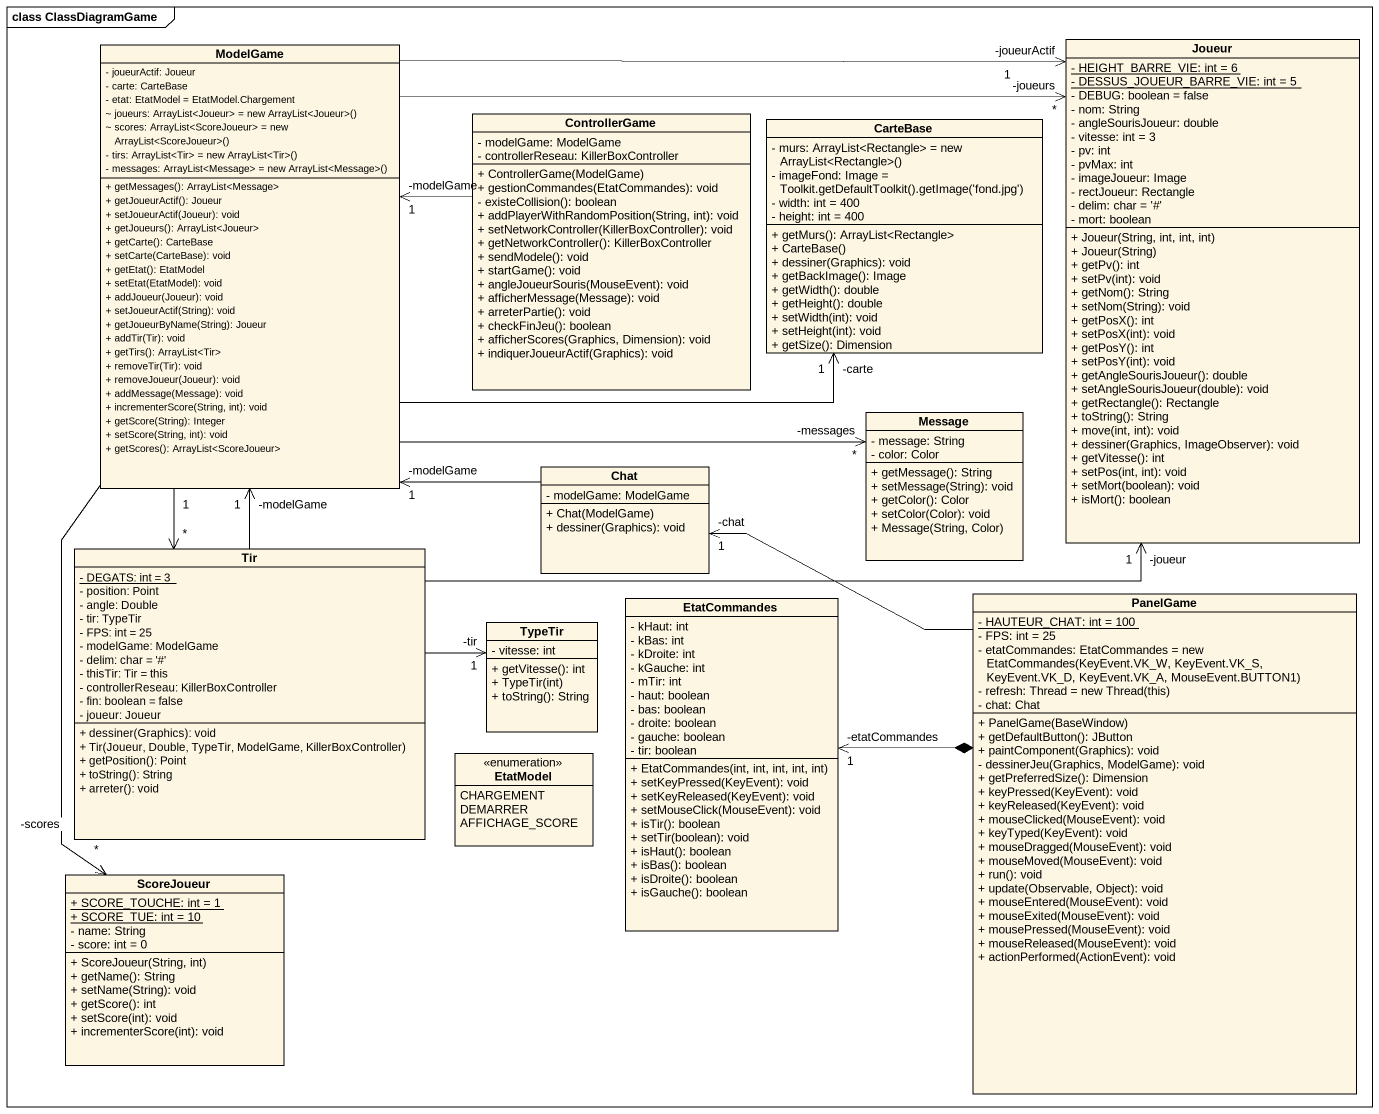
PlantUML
@startuml
mainframe class ClassDiagramGame
hide circle
hide empty members
skinparam classAttributeIconSize 0
class ModelGame {
  - joueurActif: Joueur
  - carte: CarteBase
  - etat: EtatModel = EtatModel.Chargement
  {field} ~ joueurs: ArrayList<Joueur> = new ArrayList<Joueur>()
  {field} ~ scores: ArrayList<ScoreJoueur> = new ArrayList<ScoreJoueur>()
  {field} - tirs: ArrayList<Tir> = new ArrayList<Tir>()
  {field} - messages: ArrayList<Message> = new ArrayList<Message>()
  + getMessages(): ArrayList<Message>
  + getJoueurActif(): Joueur
  + setJoueurActif(Joueur): void
  + getJoueurs(): ArrayList<Joueur>
  + getCarte(): CarteBase
  + setCarte(CarteBase): void
  + getEtat(): EtatModel
  + setEtat(EtatModel): void
  + addJoueur(Joueur): void
  + setJoueurActif(String): void
  + getJoueurByName(String): Joueur
  + addTir(Tir): void
  + getTirs(): ArrayList<Tir>
  + removeTir(Tir): void
  + removeJoueur(Joueur): void
  + addMessage(Message): void
  + incrementerScore(String, int): void
  + getScore(String): Integer
  + setScore(String, int): void
  + getScores(): ArrayList<ScoreJoueur>
}
class Joueur {
  {static} - HEIGHT_BARRE_VIE: int = 6
  {static} - DESSUS_JOUEUR_BARRE_VIE: int = 5
  - DEBUG: boolean = false
  - nom: String
  - angleSourisJoueur: double
  - vitesse: int = 3
  - pv: int
  - pvMax: int
  - imageJoueur: Image
  - rectJoueur: Rectangle
  - delim: char = '#'
  - mort: boolean
  + Joueur(String, int, int, int)
  + Joueur(String)
  + getPv(): int
  + setPv(int): void
  + getNom(): String
  + setNom(String): void
  + getPosX(): int
  + setPosX(int): void
  + getPosY(): int
  + setPosY(int): void
  + getAngleSourisJoueur(): double
  + setAngleSourisJoueur(double): void
  + getRectangle(): Rectangle
  + toString(): String
  + move(int, int): void
  + dessiner(Graphics, ImageObserver): void
  + getVitesse(): int
  + setPos(int, int): void
  + setMort(boolean): void
  + isMort(): boolean
}
class ControllerGame {
  - modelGame: ModelGame
  - controllerReseau: KillerBoxController
  + ControllerGame(ModelGame)
  + gestionCommandes(EtatCommandes): void
  - existeCollision(): boolean
  + addPlayerWithRandomPosition(String, int): void
  + setNetworkController(KillerBoxController): void
  + getNetworkController(): KillerBoxController
  + sendModele(): void
  + startGame(): void
  + angleJoueurSouris(MouseEvent): void
  + afficherMessage(Message): void
  + arreterPartie(): void
  + checkFinJeu(): boolean
  + afficherScores(Graphics, Dimension): void
  + indiquerJoueurActif(Graphics): void
}
class CarteBase {
  {field} - murs: ArrayList<Rectangle> = new ArrayList<Rectangle>()
  {field} - imageFond: Image = Toolkit.getDefaultToolkit().getImage('fond.jpg')
  - width: int = 400
  - height: int = 400
  + getMurs(): ArrayList<Rectangle>
  + CarteBase()
  + dessiner(Graphics): void
  + getBackImage(): Image
  + getWidth(): double
  + getHeight(): double
  + setWidth(int): void
  + setHeight(int): void
  + getSize(): Dimension
}
class Message {
  - message: String
  - color: Color
  + getMessage(): String
  + setMessage(String): void
  + getColor(): Color
  + setColor(Color): void
  + Message(String, Color)
}
class Chat {
  - modelGame: ModelGame
  + Chat(ModelGame)
  + dessiner(Graphics): void
}
class Tir {
  {static} - DEGATS: int = 3
  - position: Point
  - angle: Double
  - tir: TypeTir
  - FPS: int = 25
  - modelGame: ModelGame
  - delim: char = '#'
  - thisTir: Tir = this
  - controllerReseau: KillerBoxController
  - fin: boolean = false
  - joueur: Joueur
  + dessiner(Graphics): void
  + Tir(Joueur, Double, TypeTir, ModelGame, KillerBoxController)
  + getPosition(): Point
  + toString(): String
  + arreter(): void
}
class TypeTir {
  - vitesse: int
  + getVitesse(): int
  + TypeTir(int)
  + toString(): String
}
class EtatCommandes {
  - kHaut: int
  - kBas: int
  - kDroite: int
  - kGauche: int
  - mTir: int
  - haut: boolean
  - bas: boolean
  - droite: boolean
  - gauche: boolean
  - tir: boolean
  + EtatCommandes(int, int, int, int, int)
  + setKeyPressed(KeyEvent): void
  + setKeyReleased(KeyEvent): void
  + setMouseClick(MouseEvent): void
  + isTir(): boolean
  + setTir(boolean): void
  + isHaut(): boolean
  + isBas(): boolean
  + isDroite(): boolean
  + isGauche(): boolean
}
class PanelGame {
  {static} - HAUTEUR_CHAT: int = 100
  - FPS: int = 25
  {field} - etatCommandes: EtatCommandes = new EtatCommandes(KeyEvent.VK_W, KeyEvent.VK_S, KeyEvent.VK_D, KeyEvent.VK_A, MouseEvent.BUTTON1)
  {field} - refresh: Thread = new Thread(this)
  - chat: Chat
  + PanelGame(BaseWindow)
  + getDefaultButton(): JButton
  + paintComponent(Graphics): void
  - dessinerJeu(Graphics, ModelGame): void
  + getPreferredSize(): Dimension
  + keyPressed(KeyEvent): void
  + keyReleased(KeyEvent): void
  + mouseClicked(MouseEvent): void
  + keyTyped(KeyEvent): void
  + mouseDragged(MouseEvent): void
  + mouseMoved(MouseEvent): void
  + run(): void
  + update(Observable, Object): void
  + mouseEntered(MouseEvent): void
  + mouseExited(MouseEvent): void
  + mousePressed(MouseEvent): void
  + mouseReleased(MouseEvent): void
  + actionPerformed(ActionEvent): void
}
enum EtatModel {
  CHARGEMENT
  DEMARRER
  AFFICHAGE_SCORE
}
class ScoreJoueur {
  {static} + SCORE_TOUCHE: int = 1
  {static} + SCORE_TUE: int = 10
  - name: String
  - score: int = 0
  + ScoreJoueur(String, int)
  + getName(): String
  + setName(String): void
  + getScore(): int
  + setScore(int): void
  + incrementerScore(int): void
}
ModelGame -right-> "-joueurs\n*" Joueur
ModelGame -right-> "-joueurActif\n1" Joueur
ModelGame -right-> "-carte\n1" CarteBase
ModelGame -right-> "-messages\n*" Message
ModelGame "1" --> "*" Tir
ModelGame --> "-scores\n*" ScoreJoueur
ControllerGame -left-> "-modelGame\n1" ModelGame
Chat -up-> "-modelGame\n1" ModelGame
Tir -up-> "-modelGame\n1" ModelGame
Tir -right-> "-joueur\n1" Joueur
Tir -right-> "-tir\n1" TypeTir
PanelGame -left-> "-chat\n1" Chat
PanelGame *-left-> "-etatCommandes\n1" EtatCommandes
@enduml
